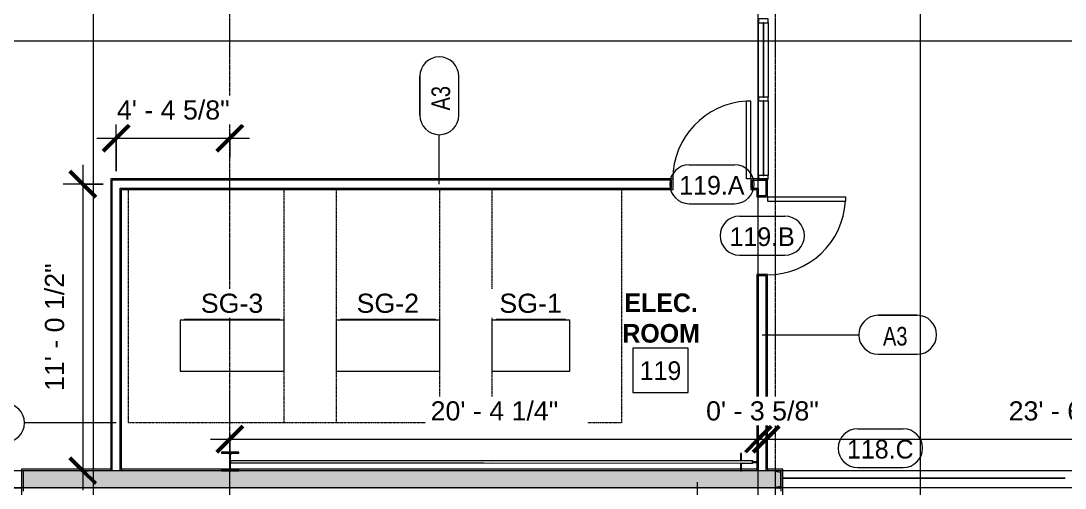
# Model space of a CAD drawing. Header units: inches. Extents: x 21592 to 24810, y -23179 to -20467.
# Drawn here: x 22458.5 to 22941.2, y -22795.4 to -22579.2 of the extents above; entities that cross this region are included whole.
import ezdxf

# ---------------------------------------------------------------- set-up
doc = ezdxf.new("R2010")
doc.units = ezdxf.units.IN
doc.header["$MEASUREMENT"] = 0
doc.linetypes.add('Dash', pattern=[0.25, 0.125, -0.125])
doc.linetypes.add('Grid Line 1_2_', pattern=[0.875, 0.5, -0.125, 0.125, -0.125])
for name, color, linetype, lineweight in [('A-ANNO-DIMS', 211, 'Continuous', 9), ('A-ANNO-DIMS-96', 211, 'Continuous', 9), ('A-AREA-IDEN', 2, 'Continuous', 9), ('A-DOOR', 31, 'Continuous', 13), ('A-DOOR-IDEN', 31, 'Continuous', 9), ('A-FLOR', 192, 'Continuous', 13), ('A-GLAZ-CURT', 52, 'Continuous', 9), ('A-GLAZ-CWMG', 51, 'Continuous', 9), ('A-WALL', 113, 'Continuous', 13), ('A-WALL-IDEN', 211, 'Continuous', 9), ('A-WALL-PATT', 111, 'Continuous', 50), ('E-ELE-QPM-IDEN', 2, 'Continuous', 9), ('E-ELEC-EQPM', 71, 'Continuous', 9), ('G-ANNO-SYMB', 111, 'Continuous', 9), ('I-WALL', 2, 'Continuous', 13), ('L-SITE-WALL', 31, 'Continuous', 13), ('S-BEAM', 12, 'Continuous', 9), ('S-COLS', 52, 'Continuous', 9), ('S-GRID', 1, 'Continuous', 9)]:
    doc.layers.add(name, color=color, linetype=linetype, lineweight=lineweight)
doc.styles.add('Arial_1', font='arial.ttf', dxfattribs={"height": 8.851796})
doc.styles.add('Century Gothic', font='GOTHIC.TTF', dxfattribs={"height": 8.622671})
doc.styles.add('Century Gothic_1', font='GOTHIC.TTF', dxfattribs={"width": 0.8, "height": 8.622671})
doc.styles.add('Century Gothic_B', font='GOTHICB.TTF', dxfattribs={"height": 8.616719})
doc.dimstyles.new('OD_Dimension', dxfattribs={"dimscale": 12, "dimtxt": 9, "dimasz": 1, "dimexe": 0.75, "dimexo": 0.5, "dimgap": 0.5, "dimtad": 1, "dimdec": 3, "dimrnd": 0.125, "dimzin": 1, "dimdsep": 46, "dimlunit": 4, "dimtxsty": 'Arial_1', "dimblk1": 'OBLIQUE', "dimblk2": 'OBLIQUE', "dimsah": 1, "dimcen": 0.09, "dimdle": 0.75, "dimazin": 0, "dimtfac": 1, "dimtdec": 4, "dimtix": 1, "dimtmove": 0, "dimatfit": 3, "dimfxl": 1, "dimtvp": 1, "dimtfill": 1, "dimfrac": 2, "dimtolj": 1, "dimtzin": 0, "dimarcsym": 2})
doc.dimstyles.new('OD_Dimension_3', dxfattribs={"dimscale": 12, "dimtxt": 9, "dimasz": 1, "dimexe": 0.75, "dimexo": 0.5, "dimgap": 0.5, "dimtad": 1, "dimdec": 3, "dimrnd": 0.125, "dimzin": 1, "dimdsep": 46, "dimlunit": 4, "dimtxsty": 'Arial_1', "dimblk1": 'OBLIQUE', "dimblk2": 'OBLIQUE', "dimsah": 1, "dimcen": 0.09, "dimdle": 0.75, "dimazin": 0, "dimtfac": 1, "dimtdec": 4, "dimtix": 1, "dimtmove": 0, "dimatfit": 3, "dimfxl": 1, "dimtvp": 1, "dimtfill": 1, "dimfrac": 2, "dimtolj": 1, "dimtzin": 0, "dimarcsym": 2})
pattern_1 = [(45, (0, 0), (-9.503515, 9.503515), []), (45, (0, 14.4), (-9.503515, 9.503515), [])]
pattern_2 = [(0, (0, 0), (30.72, 7.68), [1.267, -21.773, 1.267, -21.773, -122.88]), (0, (0, 0), (30.72, 7.68), [-46.08, 1.267, -44.813, 1.267, -21.773, -53.76]), (0, (0, 0), (30.72, 7.68), [-115.2, 1.267, -14.093, 1.267, -37.133]), (120, (11.52, 3.84), (-22.0110751, 22.7643004), [1.267, -21.773, 1.267, -21.773, -122.88]), (120, (11.52, 3.84), (-22.0110751, 22.7643004), [-46.08, 1.267, -44.813, 1.267, -21.773, -53.76]), (120, (11.52, 3.84), (-22.0110751, 22.7643004), [-115.2, 1.267, -14.093, 1.267, -37.133]), (240, (15.36, 19.2), (-8.7089249, -30.4443004), [1.267, -21.773, 1.267, -21.773, -122.88]), (240, (15.36, 19.2), (-8.7089249, -30.4443004), [-46.08, 1.267, -44.813, 1.267, -21.773, -53.76]), (240, (15.36, 19.2), (-8.7089249, -30.4443004), [-115.2, 1.267, -14.093, 1.267, -37.133])]

# ---------------------------------------------------------------- blocks, each defined once
blk = doc.blocks.new('Struct_Xcel_Sports Complex_rvt-1-Enlarged First Floor Plan _West_')
at = {"layer": 'A-FLOR', "color": 43}
blk.add_line((22941.27, -22790.8), (22810.7, -22790.8), dxfattribs=at)
at = {"layer": 'L-SITE-WALL', "color": 43}
blk.add_line((22810.7, -22790.8), (22941.27, -22790.8), dxfattribs=at)
blk = doc.blocks.new('Girt_C - 8_D-1405489-Enlarged First Floor Plan _West_')
at = {"layer": 'S-BEAM', "color": 43, "lineweight": 13}
for p, q in [((22458.77, -22787.3), (22420.08, -22787.3)), ((22420.08, -22795.3), (22458.77, -22795.3))]:
    blk.add_line(p, q, dxfattribs=at)
blk = doc.blocks.new('Rectangular Mullion - Interior 1_75_ x 4_5_-1220307-Enlarged First Floor Plan _West_')
at = {"layer": 'A-GLAZ-CWMG', "color": 7, "lineweight": 20}
for p, q in [((-1.75, 1.5), (0, 1.5)), ((-1.75, -3), (-1.75, 1.5)), ((0, 1.5), (0, -3)), ((0, -3), (-1.75, -3))]:
    blk.add_line(p, q, dxfattribs=at)
blk = doc.blocks.new('System Panel - Interior Glazing-1220306-Enlarged First Floor Plan _West_')
at = {"layer": 'A-GLAZ-CURT', "color": 7, "lineweight": 20}
for p, q in [((17.21875, 0.9375), (-17.21875, 0.9375)), ((-17.21875, 0.9375), (-17.21875, 0.5625)), ((-17.21875, 0.5625), (17.21875, 0.5625)), ((17.21875, 0.5625), (17.21875, 0.9375))]:
    blk.add_line(p, q, dxfattribs=at)
blk = doc.blocks.new('Rectangular Mullion - Interior 1_75_ x 4_5_-1214730-Enlarged First Floor Plan _West_')
at = {"layer": 'A-GLAZ-CWMG', "color": 43, "lineweight": 13}
for p, q in [((22799.52, -22650.74), (22799.52, -22616.3)), ((22804.02, -22650.74), (22804.02, -22616.3))]:
    blk.add_line(p, q, dxfattribs=at)
blk = doc.blocks.new('Rectangular Mullion - Interior 1_75_ x 4_5_-1220285-Enlarged First Floor Plan _West_')
at = {"layer": 'A-GLAZ-CWMG', "color": 7, "lineweight": 20}
for p, q in [((-0.875, 1.5), (0.875, 1.5)), ((-0.875, -3), (-0.875, 1.5)), ((0.875, 1.5), (0.875, -3)), ((0.875, -3), (-0.875, -3))]:
    blk.add_line(p, q, dxfattribs=at)
blk = doc.blocks.new('Round Bar - 1_-1268727-Enlarged First Floor Plan _West_')
at = {"layer": 'S-BEAM', "color": 43, "lineweight": 13}
for p, q in [((22676.03, -22782.74), (22555.39, -22782.68)), ((22555.39, -22783.68), (22672.56, -22783.74)), ((22676.03, -22783.74), (22791.14, -22783.8)), ((22791.71, -22783.8), (22796.66, -22783.8))]:
    blk.add_line(p, q, dxfattribs=at)
for centre, start_param, end_param in [((22555.39, -22783.18), 0, 3.141593), ((22555.39, -22783.18), 3.141593, 6.283185), ((22796.66, -22783.3), 3.141593, 3.926991)]:
    blk.add_ellipse(centre, major_axis=(0, 0.5), ratio=0.470628, start_param=start_param, end_param=end_param, dxfattribs=at)
blk = doc.blocks.new('Round Bar - 1_-1268767-Enlarged First Floor Plan _West_')
at = {"layer": 'S-BEAM', "color": 43, "lineweight": 13}
for p, q in [((22796.76, -22782.68), (22671.17, -22782.74)), ((22555.41, -22783.8), (22796.77, -22783.68))]:
    blk.add_line(p, q, dxfattribs=at)
for centre, start_param, end_param in [((22796.77, -22783.18), 0, 3.141593), ((22796.77, -22783.18), 3.141593, 6.283185), ((22555.33, -22783.3), 1.178097, 1.963495)]:
    blk.add_ellipse(centre, major_axis=(0, 0.5), ratio=0.495962, start_param=start_param, end_param=end_param, dxfattribs=at)
blk = doc.blocks.new('Transformer Switchboard - 24_deep x 48_ wide x 90_H-1281217-Enlarged First Floor Plan _West_')
at = {"layer": 'E-ELEC-EQPM', "color": 43, "linetype": 'Dash', "lineweight": 13}
for p, q in [((-48, -84), (-48, 24)), ((-48, 24), (48, 24)), ((48, 24), (48, -84)), ((48, -84), (-48, -84))]:
    blk.add_line(p, q, dxfattribs=at)
at = {"layer": 'E-ELEC-EQPM', "color": 43, "lineweight": 13}
for p, q in [((24, 0), (-24, 0)), ((-24, 0), (-24, -23.5)), ((24, -23.5), (24, 0)), ((-24, -23.5), (24, -23.5)), ((-22, -23.5), (-22, -24)), ((22, -24), (-22, -24)), ((22, -24), (22, -23.5))]:
    blk.add_line(p, q, dxfattribs=at)
blk = doc.blocks.new('Transformer Switchboard - 24_deep x 36_ wide x 90_H-1281523-Enlarged First Floor Plan _West_')
at = {"layer": 'E-ELEC-EQPM', "color": 43, "linetype": 'Dash', "lineweight": 13}
for p, q in [((-42, -84), (-42, 24)), ((-42, 24), (42, 24)), ((42, 24), (42, -84)), ((42, -84), (-42, -84))]:
    blk.add_line(p, q, dxfattribs=at)
at = {"layer": 'E-ELEC-EQPM', "color": 43, "lineweight": 13}
for p, q in [((18, 0), (-18, 0)), ((-18, 0), (-18, -23.5)), ((18, -23.5), (18, 0)), ((-18, -23.5), (18, -23.5)), ((-16, -23.5), (-16, -24)), ((16, -24), (-16, -24)), ((16, -24), (16, -23.5))]:
    blk.add_line(p, q, dxfattribs=at)
blk = doc.blocks.new('Single-Flush - 36_ x 84_-1318898-Enlarged First Floor Plan _West_')
at = {"layer": 'A-DOOR', "color": 7, "lineweight": 20}
for p, q in [((16, 2.44), (16, 38.45)), ((18, 38.45), (16, 38.45)), ((18, 2.44), (18, 38.45)), ((18, 2.44), (16, 2.44))]:
    blk.add_line(p, q, dxfattribs=at)
at = {"layer": 'A-DOOR', "color": 43}
blk.add_arc((18, 2.44), 36.07, 93.1789, 180, dxfattribs=at)
blk = doc.blocks.new('Rectangular Mullion - Interior 1_75_ x 4_5_-1314717-Enlarged First Floor Plan _West_')
at = {"layer": 'A-GLAZ-CWMG', "color": 43, "lineweight": 13}
for p, q in [((22799.52, -22542.18), (22799.52, -22507.74)), ((22804.02, -22542.18), (22804.02, -22507.74))]:
    blk.add_line(p, q, dxfattribs=at)
blk = doc.blocks.new('Rectangular Mullion - Interior 1_75_ x 4_5_-1314720-Enlarged First Floor Plan _West_')
at = {"layer": 'A-GLAZ-CWMG', "color": 7, "lineweight": 20}
for p, q in [((-0.875, 1.5), (0.875, 1.5)), ((-0.875, -3), (-0.875, 1.5)), ((0.875, 1.5), (0.875, -3)), ((0.875, -3), (-0.875, -3))]:
    blk.add_line(p, q, dxfattribs=at)
blk = doc.blocks.new('Single-Flush - 36_ x 84_-1318930-Enlarged First Floor Plan _West_')
at = {"layer": 'A-DOOR', "color": 7, "lineweight": 20}
for p, q in [((16, -2.44), (16, -38.45)), ((18, -2.44), (16, -2.44)), ((18, -2.44), (18, -38.45)), ((18, -38.45), (16, -38.45))]:
    blk.add_line(p, q, dxfattribs=at)
at = {"layer": 'A-DOOR', "color": 43}
blk.add_arc((18, -2.44), 36.07, 180, 266.8211, dxfattribs=at)
blk = doc.blocks.new('DIMBLOCK14-Enlarged First Floor Plan _West_')
at = {"layer": 'A-ANNO-DIMS-96'}
for p, q in [((22487.11, -22645.8), (22487.11, -22796.3)), ((22496.58, -22654.8), (22478.11, -22654.8)), ((22487.11, -22654.8), (22496.58, -22654.8)), ((22489.6, -22787.3), (22478.11, -22787.3)), ((22487.11, -22787.3), (22489.6, -22787.3))]:
    blk.add_line(p, q, dxfattribs=at)
at = {"layer": 'A-ANNO-DIMS-96', "lineweight": 50}
for p, q in [((22487.11, -22654.8), (22481.11, -22648.8)), ((22487.11, -22654.8), (22493.11, -22660.8)), ((22487.11, -22787.3), (22481.11, -22781.3)), ((22487.11, -22787.3), (22493.11, -22793.3))]:
    blk.add_line(p, q, dxfattribs=at)
at = {"layer": 'A-ANNO-DIMS-96', "color": 0, "insert": (22469.63, -22750.41), "char_height": 8.8518, "width": 70.4492, "attachment_point": 1, "rotation": 90, "line_spacing_factor": 0.938532, "style": 'Arial_1', "bg_fill": 3, "box_fill_scale": 1.25, "bg_fill_color": 0, "bg_fill_transparency": 0}
blk.add_mtext('11\' - 0 1/2"', dxfattribs=at)
blk = doc.blocks.new('_Oblique')
at = {"color": 0, "linetype": 'ByBlock', "lineweight": -2}
blk.add_line((-0.5, -0.5), (0.5, 0.5), dxfattribs=at)
blk = doc.blocks.new('Door Tag - Door Tag-4658-Enlarged First Floor Plan _West_')
at = {"layer": 'A-DOOR-IDEN', "color": 153}
for p, q in [((-0.109375, 0.09375), (0.109375, 0.09375)), ((-0.109375, -0.09375), (0.109375, -0.09375))]:
    blk.add_line(p, q, dxfattribs=at)
for centre, start, end in [((-0.109375, 0), 90, 270), ((0.109375, 0), 270, 90)]:
    blk.add_arc(centre, 0.09375, start, end, dxfattribs=at)
blk = doc.blocks.new('Wall Tag - 1_4_-1369832-Enlarged First Floor Plan _West_')
at = {"layer": 'A-WALL-IDEN', "color": 153}
for p, q in [((-0.0822, 0.0968), (0.1053, 0.0968)), ((0.1053, 0.0968), (-0.0822, 0.0968)), ((-0.0822, -0.0907), (0.1053, -0.0907)), ((-0.0822, -0.0907), (0.1053, -0.0907))]:
    blk.add_line(p, q, dxfattribs=at)
for centre, start, end in [((-0.0822, 0.0031), 90, 270), ((-0.0822, 0.0031), 90, 270), ((0.1053, 0.0031), 270, 90), ((0.1053, 0.0031), 270, 90)]:
    blk.add_arc(centre, 0.0937, start, end, dxfattribs=at)
blk = doc.blocks.new('DIMBLOCK21-Enlarged First Floor Plan _West_')
at = {"layer": 'A-ANNO-DIMS-96'}
for p, q in [((22502.58, -22648.8), (22502.58, -22624.51)), ((22555.14, -22631.03), (22555.14, -22642.51)), ((22555.14, -22633.51), (22555.14, -22631.03)), ((22493.58, -22633.51), (22564.14, -22633.51)), ((22502.58, -22633.51), (22502.58, -22648.8))]:
    blk.add_line(p, q, dxfattribs=at)
at = {"layer": 'A-ANNO-DIMS-96', "lineweight": 50}
for p, q in [((22502.58, -22633.51), (22508.58, -22627.51)), ((22555.14, -22633.51), (22561.14, -22627.51)), ((22502.58, -22633.51), (22496.58, -22639.51)), ((22555.14, -22633.51), (22549.14, -22639.51))]:
    blk.add_line(p, q, dxfattribs=at)
at = {"layer": 'A-ANNO-DIMS-96', "color": 0, "insert": (22502.9, -22616.03), "char_height": 8.8518, "width": 62.3077, "attachment_point": 1, "line_spacing_factor": 0.938532, "style": 'Arial_1', "bg_fill": 3, "box_fill_scale": 1.25, "bg_fill_color": 0, "bg_fill_transparency": 0}
blk.add_mtext('4\' - 4 5/8"', dxfattribs=at)
blk = doc.blocks.new('DIMBLOCK57-Enlarged First Floor Plan _West_')
at = {"layer": 'A-ANNO-DIMS-96', "lineweight": 50}
for p, q in [((22555.14, -22772.69), (22561.14, -22766.69)), ((22799.39, -22772.69), (22805.39, -22766.69)), ((22555.14, -22772.69), (22549.14, -22778.69)), ((22799.39, -22772.69), (22793.39, -22778.69))]:
    blk.add_line(p, q, dxfattribs=at)
at = {"layer": 'A-ANNO-DIMS-96'}
for p, q in [((22546.14, -22772.69), (22799.39, -22772.69)), ((22555.14, -22770.21), (22555.14, -22781.69)), ((22555.14, -22772.69), (22555.14, -22770.21)), ((22799.39, -22770.21), (22799.39, -22781.69)), ((22799.39, -22772.69), (22799.39, -22770.21))]:
    blk.add_line(p, q, dxfattribs=at)
at = {"layer": 'A-ANNO-DIMS-96', "color": 0, "insert": (22647.91, -22755.21), "char_height": 8.8518, "width": 70.4492, "attachment_point": 1, "line_spacing_factor": 0.938532, "style": 'Arial_1', "bg_fill": 3, "box_fill_scale": 1.25, "bg_fill_color": 0, "bg_fill_transparency": 0}
blk.add_mtext('20\' - 4 1/4"', dxfattribs=at)
blk = doc.blocks.new('DIMBLOCK58-Enlarged First Floor Plan _West_')
at = {"layer": 'A-ANNO-DIMS-96', "lineweight": 50}
for p, q in [((22799.39, -22772.69), (22805.39, -22766.69)), ((22803.02, -22772.69), (22809.02, -22766.69)), ((22799.39, -22772.69), (22793.39, -22778.69)), ((22803.02, -22772.69), (22797.02, -22778.69))]:
    blk.add_line(p, q, dxfattribs=at)
at = {"layer": 'A-ANNO-DIMS-96'}
for p, q in [((22799.39, -22770.21), (22799.39, -22781.69)), ((22799.39, -22772.69), (22799.39, -22770.21)), ((22799.39, -22772.69), (22803.02, -22772.69)), ((22803.02, -22770.21), (22803.02, -22781.69)), ((22803.02, -22772.69), (22803.02, -22770.21))]:
    blk.add_line(p, q, dxfattribs=at)
at = {"layer": 'A-ANNO-DIMS-96', "color": 0, "insert": (22775.24, -22755.21), "char_height": 8.8518, "width": 62.3077, "attachment_point": 1, "line_spacing_factor": 0.938532, "style": 'Arial_1', "bg_fill": 3, "box_fill_scale": 1.25, "bg_fill_color": 0, "bg_fill_transparency": 0}
blk.add_mtext('0\' - 3 5/8"', dxfattribs=at)
blk = doc.blocks.new('DIMBLOCK59-Enlarged First Floor Plan _West_')
at = {"layer": 'A-ANNO-DIMS-96', "lineweight": 50}
for p, q in [((22803.02, -22772.69), (22809.02, -22766.69)), ((23085.89, -22772.69), (23091.89, -22766.69)), ((22803.02, -22772.69), (22797.02, -22778.69)), ((23085.89, -22772.69), (23079.89, -22778.69))]:
    blk.add_line(p, q, dxfattribs=at)
at = {"layer": 'A-ANNO-DIMS-96'}
for p, q in [((22803.02, -22770.21), (22803.02, -22781.69)), ((22803.02, -22772.69), (22803.02, -22770.21)), ((22803.02, -22772.69), (23094.89, -22772.69)), ((23085.89, -22770.21), (23085.89, -22781.69)), ((23085.89, -22772.69), (23085.89, -22770.21))]:
    blk.add_line(p, q, dxfattribs=at)
at = {"layer": 'A-ANNO-DIMS-96', "color": 0, "insert": (22915.1, -22755.21), "char_height": 8.8518, "width": 70.4492, "attachment_point": 1, "line_spacing_factor": 0.938532, "style": 'Arial_1', "bg_fill": 3, "box_fill_scale": 1.25, "bg_fill_color": 0, "bg_fill_transparency": 0}
blk.add_mtext('23\' - 6 7/8"', dxfattribs=at)

msp = doc.modelspace()

# ---------------------------------------------------------------- hatches: boundary and pattern name
at = {"layer": 'A-WALL-PATT', "lineweight": 9}
h = msp.add_hatch(dxfattribs=at)
h.set_pattern_fill('FP_11', color=8, style=0, pattern_type=2)
h.set_pattern_definition(pattern_2)
h.paths.add_polyline_path([(22759.9527, -22654.8028), (22759.9527, -22652.3653), (22500.1402, -22652.3653), (22500.1402, -22652.9903), (22759.3277, -22652.9903), (22759.3277, -22654.8028)], flags=0)
h.paths.add_polyline_path([(22795.9527, -22654.8028), (22796.5777, -22654.8028), (22796.5777, -22652.9903), (22803.0152, -22652.9903), (22803.0152, -22652.3653), (22795.9527, -22652.3653)], flags=0)
h = msp.add_hatch(dxfattribs=at)
h.set_pattern_fill('FP_11', color=8, style=0, pattern_type=2)
h.set_pattern_definition(pattern_2)
h.paths.add_polyline_path([(22803.0152, -22787.3028), (22803.6402, -22787.3028), (22803.6402, -22696.5841), (22801.2027, -22696.5841), (22801.2027, -22697.2091), (22803.0152, -22697.2091), (22803.0152, -22786.5528)], flags=0)
h.paths.add_polyline_path([(22801.2027, -22660.5841), (22803.6402, -22660.5841), (22803.6402, -22652.3653), (22803.0152, -22652.3653), (22803.0152, -22659.9591), (22801.2027, -22659.9591)], flags=0)
h = msp.add_hatch(dxfattribs=at)
h.set_pattern_fill('FP_11', color=8, style=0, pattern_type=2)
h.set_pattern_definition(pattern_2)
h.paths.add_polyline_path([(22500.1402, -22787.3028), (22500.7652, -22787.3028), (22500.7652, -22652.9903), (22500.1402, -22652.9903), (22500.1402, -22786.5528)], flags=0)
h = msp.add_hatch(dxfattribs=at)
h.set_pattern_fill('FP_11', color=8, style=0, pattern_type=2)
h.set_pattern_definition(pattern_2)
h.paths.add_polyline_path([(22504.3902, -22657.2403), (22759.9527, -22657.2403), (22759.9527, -22654.8028), (22759.3277, -22654.8028), (22759.3277, -22656.6153), (22504.3902, -22656.6153)], flags=0)
h.paths.add_polyline_path([(22798.7652, -22657.2403), (22798.7652, -22656.6153), (22796.5777, -22656.6153), (22796.5777, -22654.8028), (22795.9527, -22654.8028), (22795.9527, -22657.2403)], flags=0)
h = msp.add_hatch(dxfattribs=at)
h.set_pattern_fill('FP_11', color=8, style=0, pattern_type=2)
h.set_pattern_definition(pattern_2)
h.paths.add_polyline_path([(22504.3902, -22787.3028), (22505.0152, -22787.3028), (22505.0152, -22657.2403), (22504.3902, -22657.2403), (22504.3902, -22786.5528)], flags=0)
h = msp.add_hatch(dxfattribs=at)
h.set_pattern_fill('FP_11', color=8, style=0, pattern_type=2)
h.set_pattern_definition(pattern_2)
h.paths.add_polyline_path([(22798.7652, -22787.3028), (22799.3902, -22787.3028), (22799.3902, -22697.2091), (22801.2027, -22697.2091), (22801.2027, -22696.5841), (22798.7652, -22696.5841), (22798.7652, -22786.5528)], flags=0)
h.paths.add_polyline_path([(22801.2027, -22660.5841), (22801.2027, -22659.9591), (22799.3902, -22659.9591), (22799.3902, -22656.6153), (22798.7652, -22656.6153), (22798.7652, -22660.5841)], flags=0)
h = msp.add_hatch(dxfattribs=at)
h.set_pattern_fill('FP_7', color=8, style=0, pattern_type=2)
h.set_pattern_definition([(161.57, (0.48, 0.48), (-3.839953776, -1.544e-05), [0, -27.322, 3.034, 0]), (18.43, (-0.48, 0.48), (-3.839953776, 1.544e-05), [0, -27.322, 3.034, 0]), (108.43, (0.48, 0.48), (1.919622, -9.60052459), [9.106, -21.25]), (71.57, (-0.48, 0.48), (1.919622, 9.60052459), [9.106, -21.25])])
h.paths.add_polyline_path([(22419.3277, -22795.3028), (22419.3277, -22787.3028), (22314.7652, -22787.3028), (22314.7652, -22795.3028), (22385.1581, -22795.3028)], flags=0)
h.paths.add_polyline_path([(22459.5152, -22795.3028), (22809.9527, -22795.3028), (22809.9527, -22787.3028), (22459.5152, -22787.3028)], flags=0)
h = msp.add_hatch(dxfattribs=at)
h.set_pattern_fill('FP_9', color=8, style=0, pattern_type=2)
h.set_pattern_definition([(0, (0, 0), (15.36, 3.84), [1.267, -10.253, 1.267, -10.253, -61.44]), (0, (0, 0), (15.36, 3.84), [-23.04, 1.267, -21.773, 1.267, -10.253, -26.88]), (0, (0, 0), (15.36, 3.84), [-57.6, 1.267, -6.413, 1.267, -17.933]), (120, (5.76, 1.92), (-11.00553755, 11.3821502), [1.267, -10.253, 1.267, -10.253, -61.44]), (120, (5.76, 1.92), (-11.00553755, 11.3821502), [-23.04, 1.267, -21.773, 1.267, -10.253, -26.88]), (120, (5.76, 1.92), (-11.00553755, 11.3821502), [-57.6, 1.267, -6.413, 1.267, -17.933]), (240, (7.68, 9.6), (-4.35446245, -15.2221502), [1.267, -10.253, 1.267, -10.253, -61.44]), (240, (7.68, 9.6), (-4.35446245, -15.2221502), [-23.04, 1.267, -21.773, 1.267, -10.253, -26.88]), (240, (7.68, 9.6), (-4.35446245, -15.2221502), [-57.6, 1.267, -6.413, 1.267, -17.933])])
h.paths.add_polyline_path([(22459.5152, -22795.8028), (22809.9527, -22795.8028), (22809.9527, -22795.3028), (22459.5152, -22795.3028)], flags=0)
h.paths.add_polyline_path([(22419.3277, -22795.8028), (22419.3277, -22795.3028), (22314.7652, -22795.3028), (22314.7652, -22795.8028), (22385.1581, -22795.8028)], flags=0)
at = {"layer": 'S-COLS'}
h = msp.add_hatch(dxfattribs=at)
h.set_pattern_fill('FP_6', color=8, style=0, pattern_type=2)
h.set_pattern_definition(pattern_1)
h.paths.add_polyline_path([(22551.2652, -22787.3028), (22559.2652, -22787.3028), (22559.2652, -22786.8692), (22556.1012, -22786.8692), (22555.6123, -22786.6667), (22555.4098, -22786.1778), (22555.39, -22783.6778), (22555.2237, -22783.5313), (22555.1549, -22783.1777), (22555.2535, -22782.7983), (22555.4098, -22782.6369), (22555.4098, -22779.9278), (22555.6123, -22779.4389), (22556.1012, -22779.2364), (22559.2652, -22779.2364), (22559.2652, -22778.8028), (22551.2652, -22778.8028), (22551.2652, -22779.2364), (22554.4293, -22779.2364), (22554.9182, -22779.4389), (22555.1207, -22779.9278), (22555.1207, -22786.1778), (22554.9182, -22786.6667), (22554.4293, -22786.8692), (22551.2652, -22786.8692)], flags=0)
h = msp.add_hatch(dxfattribs=at)
h.set_pattern_fill('FP_6', color=8, style=0, pattern_type=2)
h.set_pattern_definition(pattern_1)
h.paths.add_polyline_path([(22799.3902, -22787.3028), (22799.3902, -22779.3028), (22798.9566, -22779.3028), (22798.9566, -22782.4669), (22798.7541, -22782.9558), (22798.2652, -22783.1583), (22797.0132, -22783.1779), (22796.958, -22783.4473), (22798.2652, -22783.4473), (22798.7541, -22783.6498), (22798.9566, -22784.1387), (22798.9566, -22787.3028)], flags=0)
h.paths.add_polyline_path([(22791.1402, -22787.3028), (22791.5738, -22787.3028), (22791.5738, -22784.1387), (22791.7637, -22783.6804), (22791.1402, -22783.7149), (22791.1402, -22783.7323)], flags=0)
h.paths.add_polyline_path([(22791.1402, -22782.6807), (22791.6612, -22782.6778), (22791.5738, -22782.4669), (22791.5738, -22779.3028), (22791.1402, -22779.3028), (22791.1402, -22782.6778)], flags=0)
h = msp.add_hatch(dxfattribs=at)
h.set_pattern_fill('FP_6', color=8, style=0, pattern_type=2)
h.set_pattern_definition(pattern_1)
h.paths.add_polyline_path([(22809.8902, -22795.3028), (22809.8902, -22787.3028), (22807.5502, -22787.3028), (22807.6645, -22787.5786), (22807.9402, -22787.6928), (22809.5872, -22787.9537), (22809.5872, -22794.652), (22807.9402, -22794.9128), (22807.6645, -22795.027), (22807.5502, -22795.3028)], flags=0)

# ---------------------------------------------------------------- linework, layer by layer
at = {"layer": 'A-AREA-IDEN', "flags": 128}
msp.add_lwpolyline([(22741.3172, -22730.6169), (22741.3172, -22751.1883), (22767.0272, -22751.1883), (22767.0272, -22730.6169)], close=True, dxfattribs=at)
at = {"layer": 'A-WALL', "color": 7, "lineweight": 20}
for p, q in [((22759.3277, -22652.9903), (22500.7652, -22652.9903)), ((22500.7652, -22787.3028), (22500.7652, -22652.9903)), ((22504.3902, -22656.6153), (22759.3277, -22656.6153)), ((22504.3902, -22787.3028), (22504.3902, -22656.6153)), ((22759.3277, -22656.6153), (22759.3277, -22652.9903)), ((22796.5777, -22652.9903), (22796.5777, -22656.6153)), ((22796.5777, -22652.9903), (22803.0152, -22652.9903)), ((22796.5777, -22656.6153), (22799.3902, -22656.6153)), ((22799.3902, -22656.6153), (22799.3902, -22659.9591)), ((22803.0152, -22659.9591), (22803.0152, -22652.9903)), ((22799.3902, -22659.9591), (22803.0152, -22659.9591)), ((22799.3902, -22697.2091), (22799.3902, -22787.3028)), ((22803.0152, -22697.2091), (22799.3902, -22697.2091)), ((22803.0152, -22787.3028), (22803.0152, -22697.2091)), ((22500.1402, -22786.5528), (22458.7652, -22786.5528)), ((22458.7652, -22786.5528), (22458.7652, -22798.6153)), ((22459.5152, -22787.3028), (22459.5152, -22796.8028)), ((22809.9527, -22787.3028), (22459.5152, -22787.3028)), ((22500.1402, -22786.5528), (22500.1402, -22787.3028)), ((22798.7652, -22786.5528), (22505.0152, -22786.5528)), ((22505.0152, -22786.5528), (22505.0152, -22787.3028)), ((22798.7652, -22786.5528), (22798.7652, -22787.3028)), ((22810.7027, -22786.5528), (22803.6402, -22786.5528)), ((22803.6402, -22786.5528), (22803.6402, -22787.3028)), ((22809.9527, -22796.8028), (22809.9527, -22787.3028)), ((22810.7027, -22798.6153), (22810.7027, -22786.5528)), ((22809.9527, -22795.3028), (22459.5152, -22795.3028))]:
    msp.add_line(p, q, dxfattribs=at)
at = {"layer": 'A-WALL-IDEN', "color": 153}
for p, q in [((22651.9333, -22654.8028), (22651.9333, -22631.8868)), ((22801.2027, -22724.4374), (22845.8074, -22724.4374)), ((22771.0957, -22792.5841), (22771.0957, -22817.8371))]:
    msp.add_line(p, q, dxfattribs=at)
at = {"layer": 'G-ANNO-SYMB'}
for p, q in [((22491.854, -20695.6113), (22491.854, -23040.6554)), ((22874.1556, -21010.0849), (22874.1556, -23129.8711)), ((24577.8925, -22588.6303), (21993.6606, -22588.6303))]:
    msp.add_line(p, q, dxfattribs=at)
at = {"layer": 'I-WALL', "color": 7, "lineweight": 20}
for p, q in [((22759.9527, -22652.3653), (22500.1402, -22652.3653)), ((22500.1402, -22652.3653), (22500.1402, -22786.5528)), ((22759.9527, -22657.2403), (22759.9527, -22652.3653)), ((22803.6402, -22652.3653), (22795.9527, -22652.3653)), ((22795.9527, -22652.3653), (22795.9527, -22657.2403)), ((22803.6402, -22660.5841), (22803.6402, -22652.3653)), ((22505.0152, -22657.2403), (22759.9527, -22657.2403)), ((22505.0152, -22786.5528), (22505.0152, -22657.2403)), ((22795.9527, -22657.2403), (22798.7652, -22657.2403)), ((22798.7652, -22657.2403), (22798.7652, -22660.5841)), ((22798.7652, -22660.5841), (22803.6402, -22660.5841)), ((22798.7652, -22696.5841), (22798.7652, -22786.5528)), ((22803.6402, -22696.5841), (22798.7652, -22696.5841)), ((22803.6402, -22786.5528), (22803.6402, -22696.5841))]:
    msp.add_line(p, q, dxfattribs=at)
at = {"layer": 'S-COLS', "color": 7, "lineweight": 20}
for p, q in [((22559.2652, -22778.8028), (22551.2652, -22778.8028)), ((22551.2652, -22778.8028), (22551.2652, -22779.2364)), ((22551.2652, -22779.2364), (22554.4293, -22779.2364)), ((22555.1207, -22779.9278), (22555.1207, -22786.1778)), ((22555.4098, -22782.6778), (22555.4098, -22779.9278)), ((22556.1012, -22779.2364), (22559.2652, -22779.2364)), ((22559.2652, -22779.2364), (22559.2652, -22778.8028)), ((22791.5738, -22779.3028), (22791.1402, -22779.3028)), ((22791.1402, -22779.3028), (22791.1402, -22782.6807)), ((22791.5738, -22782.4669), (22791.5738, -22779.3028)), ((22799.3902, -22779.3028), (22798.9566, -22779.3028)), ((22798.9566, -22779.3028), (22798.9566, -22782.4669)), ((22799.3902, -22787.3028), (22799.3902, -22779.3028)), ((22554.4293, -22786.8692), (22551.2652, -22786.8692)), ((22551.2652, -22786.8692), (22551.2652, -22787.3028)), ((22551.2652, -22787.3028), (22559.2652, -22787.3028)), ((22555.4098, -22786.1778), (22555.4098, -22783.6778)), ((22559.2652, -22786.8692), (22556.1012, -22786.8692)), ((22559.2652, -22787.3028), (22559.2652, -22786.8692)), ((22791.1402, -22783.6807), (22791.1402, -22787.3028)), ((22791.1402, -22787.3028), (22791.5738, -22787.3028)), ((22791.5738, -22787.3028), (22791.5738, -22784.1387)), ((22796.958, -22783.4473), (22798.2652, -22783.4473)), ((22798.2652, -22783.1583), (22797.0036, -22783.1583)), ((22798.9566, -22784.1387), (22798.9566, -22787.3028)), ((22798.9566, -22787.3028), (22799.3902, -22787.3028)), ((22809.8902, -22787.3028), (22807.5502, -22787.3028)), ((22809.8902, -22795.3028), (22809.8902, -22787.3028)), ((22807.9402, -22787.6928), (22809.5872, -22787.9537)), ((22809.5872, -22787.9537), (22809.5872, -22794.652)), ((22807.5502, -22795.3028), (22809.8902, -22795.3028)), ((22809.5872, -22794.652), (22807.9402, -22794.9128))]:
    msp.add_line(p, q, dxfattribs=at)
for centre, radius, start, end in [((22554.4293, -22779.9278), 0.6914, 0, 90), ((22556.1012, -22779.9278), 0.6914, 90, 180), ((22792.2652, -22782.4669), 0.6914, 180, 199.658644), ((22798.2652, -22782.4669), 0.6914, 270, 0), ((22554.4293, -22786.1778), 0.6914, 270, 0), ((22556.1012, -22786.1778), 0.6914, 180, 270), ((22792.2652, -22784.1387), 0.6914, 137.811943, 180), ((22798.2652, -22784.1387), 0.6914, 0, 90), ((22807.9402, -22787.3028), 0.39, 180, 270), ((22807.9402, -22795.3028), 0.39, 90, 180)]:
    msp.add_arc(centre, radius, start, end, dxfattribs=at)
at = {"layer": 'S-GRID', "linetype": 'Grid Line 1_2_'}
for p, q in [((22555.1402, -22972.8509), (22555.1402, -20633.3741)), ((22799.3902, -22924.8509), (22799.3902, -22458.6051)), ((22807.3902, -22972.8509), (22807.3902, -22458.6051)), ((22799.3902, -23082.6211), (22799.3902, -22542.6051)), ((24479.1075, -22787.3028), (21657.561, -22787.3028)), ((24588.9748, -22787.3028), (21790.2067, -22787.3028)), ((24431.1075, -22795.3028), (21705.561, -22795.3028)), ((24540.9748, -22795.3028), (21852.8626, -22795.3028))]:
    msp.add_line(p, q, dxfattribs=at)

# ---------------------------------------------------------------- block references
at = {"layer": 'A-DOOR', "color": 250}
msp.add_blockref('Single-Flush - 36_ x 84_-1318898-Enlarged First Floor Plan _West_', (22777.9527, -22654.8028), dxfattribs=at)
at = {"layer": 'A-DOOR', "color": 250, "rotation": 89.99999999999206}
msp.add_blockref('Single-Flush - 36_ x 84_-1318930-Enlarged First Floor Plan _West_', (22801.2027, -22678.5841), dxfattribs=at)
at = {"layer": 'A-DOOR-IDEN', "color": 153, "xscale": 95.99999999999994, "yscale": 95.99999999999994, "zscale": 95.99999999999994}
for p in [(22777.9527, -22654.8028), (22801.2027, -22678.5841), (22855.8147, -22776.8796)]:
    msp.add_blockref('Door Tag - Door Tag-4658-Enlarged First Floor Plan _West_', p, dxfattribs=at)
at = {"layer": 'A-GLAZ-CURT', "color": 43, "lineweight": 13, "rotation": 270.0000000000069}
for p in [(22801.0152, -22597.3341), (22801.0152, -22633.5216)]:
    msp.add_blockref('System Panel - Interior Glazing-1220306-Enlarged First Floor Plan _West_', p, dxfattribs=at)
at = {"layer": 'A-GLAZ-CWMG', "color": 43, "lineweight": 13, "extrusion": (0, 0, -1), "rotation": 269.9999999999931}
for name, p in [('Rectangular Mullion - Interior 1_75_ x 4_5_-1314720-Enlarged First Floor Plan _West_', (-22801.0152, -22579.2403)), ('Rectangular Mullion - Interior 1_75_ x 4_5_-1220285-Enlarged First Floor Plan _West_', (-22801.0152, -22615.4278)), ('Rectangular Mullion - Interior 1_75_ x 4_5_-1220307-Enlarged First Floor Plan _West_', (-22801.0152, -22652.4903))]:
    msp.add_blockref(name, p, dxfattribs=at)
at = {"layer": 'A-GLAZ-CWMG', "color": 43, "lineweight": 13}
for name, p in [('Rectangular Mullion - Interior 1_75_ x 4_5_-1314717-Enlarged First Floor Plan _West_', (0, -72.375)), ('Rectangular Mullion - Interior 1_75_ x 4_5_-1214730-Enlarged First Floor Plan _West_', (0, 0))]:
    msp.add_blockref(name, p, dxfattribs=at)
at = {"layer": 'A-WALL-IDEN', "color": 153, "xscale": 95.99999999999994, "yscale": 95.99999999999994, "zscale": 95.99999999999994, "rotation": 89.99999999999991}
msp.add_blockref('Wall Tag - 1_4_-1369832-Enlarged First Floor Plan _West_', (22652.227, -22614.9915), dxfattribs=at)
at = {"layer": 'A-WALL-IDEN', "color": 153, "xscale": 95.99999999999994, "yscale": 95.99999999999994, "zscale": 95.99999999999994}
for p in [(22862.7027, -22724.7312), (22441.0777, -22765.4566)]:
    msp.add_blockref('Wall Tag - 1_4_-1369832-Enlarged First Floor Plan _West_', p, dxfattribs=at)
at = {"layer": 'E-ELEC-EQPM', "color": 43, "lineweight": 13, "rotation": 180}
for name, p in [('Transformer Switchboard - 24_deep x 48_ wide x 90_H-1281217-Enlarged First Floor Plan _West_', (22556.1988, -22741.2403)), ('Transformer Switchboard - 24_deep x 48_ wide x 90_H-1281217-Enlarged First Floor Plan _West_', (22628.1988, -22741.2403)), ('Transformer Switchboard - 24_deep x 36_ wide x 90_H-1281523-Enlarged First Floor Plan _West_', (22694.1988, -22741.2403))]:
    msp.add_blockref(name, p, dxfattribs=at)
at = {"layer": 'S-BEAM', "color": 43, "lineweight": 13}
for name in ['Round Bar - 1_-1268767-Enlarged First Floor Plan _West_', 'Round Bar - 1_-1268727-Enlarged First Floor Plan _West_', 'Girt_C - 8_D-1405489-Enlarged First Floor Plan _West_']:
    msp.add_blockref(name, (0, 0), dxfattribs=at)

# ---------------------------------------------------------------- texts
at = {"layer": 'A-AREA-IDEN', "attachment_point": 2}
for s, insert, char_height, width, line_spacing_factor, style in [('ELEC.\\PROOM', (22754.4582, -22705.3073), 8.61672, 45.468, 0.984796, 'Century Gothic_B'), ('119', (22754.1722, -22736.7085), 8.62267, 23.652, 0.984117, 'Century Gothic')]:
    msp.add_mtext(s, dxfattribs=dict(at, insert=insert, char_height=char_height, width=width, line_spacing_factor=line_spacing_factor, style=style))
at = {"layer": 'A-DOOR-IDEN', "char_height": 8.62267, "attachment_point": 2, "line_spacing_factor": 0.984117, "style": 'Century Gothic'}
for s, insert, width in [('119.A', (22777.9114, -22650.9715), 38.124), ('119.B', (22801.1614, -22674.7528), 35.64), ('118.C', (22855.7733, -22773.0483), 39.096)]:
    msp.add_mtext(s, dxfattribs=dict(at, insert=insert, width=width))

# ---------------------------------------------------------------- next in the draw order: texts
at = {"layer": 'A-WALL-IDEN', "insert": (22648.2927, -22615.0203), "char_height": 8.62267, "width": 14.58, "attachment_point": 2, "rotation": 90, "line_spacing_factor": 0.984117, "style": 'Century Gothic_1', "bg_fill": 3, "box_fill_scale": 1.25, "bg_fill_color": 0, "bg_fill_transparency": 0}
msp.add_mtext('A3', dxfattribs=at)
at = {"layer": 'A-WALL-IDEN', "insert": (22862.6739, -22720.7968), "char_height": 8.62267, "width": 14.58, "attachment_point": 2, "line_spacing_factor": 0.984117, "style": 'Century Gothic_1', "bg_fill": 3, "box_fill_scale": 1.25, "bg_fill_color": 0, "bg_fill_transparency": 0}
msp.add_mtext('A3', dxfattribs=at)
at = {"layer": 'E-ELE-QPM-IDEN', "char_height": 8.8518, "width": 34.344, "attachment_point": 2, "line_spacing_factor": 0.938532, "style": 'Arial_1', "bg_fill": 3, "box_fill_scale": 1.25, "bg_fill_color": 0, "bg_fill_transparency": 0}
for s, insert in [('SG-3', (22556.1229, -22705.4181)), ('SG-2', (22628.1229, -22705.4181)), ('SG-1', (22694.1229, -22705.4181))]:
    msp.add_mtext(s, dxfattribs=dict(at, insert=insert))

# ---------------------------------------------------------------- next in the draw order: dimensions: what is measured, and where the dimension line sits
at = {"layer": 'A-ANNO-DIMS'}
dim = msp.add_linear_dim(base=(22487.113, -22787.3028), p1=(22502.5777, -22654.8028), p2=(22495.5983, -22787.3028), angle=90, dimstyle='OD_Dimension_3', override={"dimpost": '<>', "dimfxl": 132.683693}, dxfattribs=at)
dim.commit()
dim.dimension.update_dxf_attribs({"geometry": 'DIMBLOCK14-Enlarged First Floor Plan _West_', "text_midpoint": (22476.5362, -22721.0528)})
dim = msp.add_linear_dim(base=(22799.3902, -22772.6904), p1=(22555.1402, -22764.2051), p2=(22799.3902, -22764.2051), dimstyle='OD_Dimension', override={"dimpost": '<>', "dimfxl": 244.25}, dxfattribs=at)
dim.commit()
dim.dimension.update_dxf_attribs({"geometry": 'DIMBLOCK57-Enlarged First Floor Plan _West_', "text_midpoint": (22677.2652, -22762.1136)})

# ---------------------------------------------------------------- next in the draw order: linework, layer by layer
at = {"layer": 'A-WALL-IDEN', "color": 153}
msp.add_line((22502.5777, -22765.1629), (22460.1824, -22765.1629), dxfattribs=at)

# ---------------------------------------------------------------- next in the draw order: dimensions: what is measured, and where the dimension line sits
at = {"layer": 'A-ANNO-DIMS'}
for base, p1, p2, dimstyle, override, picture, middle in [((22555.1402254, -22633.5149337), (22502.5777253, -22654.8028104), (22555.1402254, -22625.0296523), 'OD_Dimension_3', {"dimpost": '<>', "dimfxl": 60.409083}, 'DIMBLOCK21-Enlarged First Floor Plan _West_', (22528.8589754, -22622.938084)), ((22803.0152, -22772.6904), (22799.3902, -22764.2051), (22803.0152, -22764.2051), 'OD_Dimension', {"dimpost": '<>', "dimfxl": 3.625}, 'DIMBLOCK58-Enlarged First Floor Plan _West_', (22801.2027, -22762.1106))]:
    dim = msp.add_linear_dim(base=base, p1=p1, p2=p2, dimstyle=dimstyle, override=override, dxfattribs=at)
    dim.commit()
    dim.dimension.update_dxf_attribs({"geometry": picture, "text_midpoint": middle})

# ---------------------------------------------------------------- next in the draw order: dimensions: what is measured, and where the dimension line sits
dim = msp.add_linear_dim(base=(23085.8902, -22772.6904), p1=(22803.0152, -22764.2051), p2=(23085.8902, -22764.2051), dimstyle='OD_Dimension', override={"dimpost": '<>', "dimfxl": 282.875}, dxfattribs=at)
dim.commit()
dim.dimension.update_dxf_attribs({"geometry": 'DIMBLOCK59-Enlarged First Floor Plan _West_', "text_midpoint": (22944.4527, -22762.1106)})

# ---------------------------------------------------------------- next in the draw order: block references
at = {"lineweight": 5}
msp.add_blockref('Struct_Xcel_Sports Complex_rvt-1-Enlarged First Floor Plan _West_', (0, 0), dxfattribs=at)

doc.saveas('drawing.dxf')
